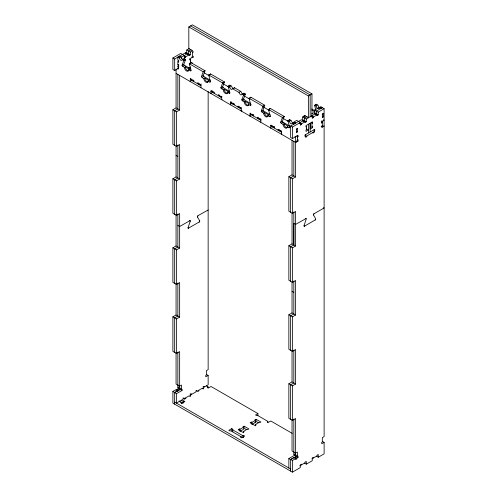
<?xml version="1.0" encoding="UTF-8"?>
<svg xmlns="http://www.w3.org/2000/svg" width="497" height="497" viewBox="0 0 497 497"><rect width="100%" height="100%" fill="white"/><g stroke="black" fill="none" stroke-linecap="round" stroke-linejoin="round"><path stroke-width="0.75" d="M295.032 136.284L295.628 136.632L295.628 176.938L292.037 174.869L288.85 176.708L288.85 211.225L292.435 213.294L295.628 211.455L295.628 245.972L292.037 243.897L288.85 245.735L288.85 280.252L292.435 282.321L295.628 280.482L295.628 314.999L292.037 312.924L292.037 282.221M290.646 281.29L290.646 246.773L293.833 244.934L293.833 211.939M311.967 115.739L311.967 93.877L308.382 95.946L308.382 117.808L304.195 115.391L304.195 116.77M310.171 116.77L310.171 94.915L190.612 25.887M189.941 220.513L190.295 221.128L188.04 227.725L188.264 228.26L199.427 221.892L199.763 220.96L197.272 216.692L197.502 216.965M313.477 214.897L313.247 214.623L315.738 218.885L315.396 219.823L304.475 226.178L304.009 225.657L306.27 219.053L306.046 218.525L295.628 224.395L293.833 223.364L293.833 244.934M313.47 214.754L314.067 213.753L324.119 207.945L323.671 207.69M184.449 67.381L185.344 66.865L189.525 69.276L188.63 69.797A2.957 1.708 60 0 1 186.537 71.003A2.957 1.708 60 0 1 184.449 67.381L182.654 66.343A0.845 0.491 60 0 1 182.057 65.312L183.741 60.727A0.845 0.491 60 0 0 183.766 60.541L185.555 59.51L184.294 58.783A0.845 0.491 60 0 0 183.735 58.913M185.555 59.51A0.845 0.491 60 0 1 185.53 59.69L183.847 64.275A0.845 0.491 60 0 0 184.449 65.312L190.923 69.046M203.863 78.594L204.764 78.072L208.945 80.489L208.05 81.005A2.957 1.708 60 0 1 205.957 82.216A2.957 1.708 60 0 1 203.863 78.594L202.074 77.557A0.845 0.491 60 0 1 201.471 76.519L203.155 71.941A0.845 0.485 60 0 0 203.18 71.754L204.975 70.717L191.109 62.715L189.314 63.746A0.845 0.491 60 0 0 189.338 63.958L191.022 70.487L190.426 70.829L188.63 69.797M204.975 70.717A0.845 0.485 60 0 1 204.95 70.903L203.267 75.488A0.845 0.491 60 0 0 203.863 76.519L210.343 80.259M223.283 89.802L224.178 89.286L228.365 91.703L227.471 92.218A2.957 1.708 60 0 1 225.377 93.424A2.957 1.708 60 0 1 223.283 89.802L221.488 88.764A0.845 0.491 60 0 1 220.892 87.733L222.575 83.148A0.845 0.491 60 0 0 222.6 82.968L224.395 81.93L210.523 73.923L208.734 74.96A0.845 0.485 60 0 0 208.759 75.171L210.442 81.701L209.84 82.042L208.05 81.005M224.395 81.93A0.845 0.491 60 0 1 224.371 82.111L222.687 86.695A0.845 0.491 60 0 0 223.283 87.733L229.757 91.473M244.226 101.891L245.12 101.376L249.308 103.792L248.413 104.308A2.957 1.708 60 0 1 246.319 105.519A2.957 1.708 60 0 1 244.226 101.891L242.43 100.86A0.845 0.491 60 0 1 241.834 99.822L243.518 95.238A0.845 0.491 60 0 0 243.542 95.057L245.338 94.02L244.077 93.293A0.845 0.491 60 0 0 243.511 93.43A1.69 0.975 60 0 1 242.387 93.697A1.69 0.975 60 0 1 241.256 92.125A0.845 0.491 60 0 0 240.697 91.342L234.584 87.814A0.845 0.491 60 0 0 234.025 87.95A1.69 0.975 60 0 1 232.894 88.218A1.69 0.975 60 0 1 231.77 86.646A0.845 0.491 60 0 0 231.204 85.863L229.943 85.136L228.148 86.167A0.845 0.491 60 0 0 228.173 86.379L229.856 92.908L229.26 93.256L227.471 92.218M245.338 94.02A0.845 0.491 60 0 1 245.313 94.206L243.629 98.785A0.845 0.491 60 0 0 244.226 99.822L250.699 103.562M263.646 113.105L264.541 112.589L268.728 115.006L267.827 115.521A2.957 1.708 60 0 1 265.74 116.727A2.957 1.708 60 0 1 263.646 113.105L261.851 112.067A0.845 0.491 60 0 1 261.254 111.036L262.938 106.451A0.845 0.491 60 0 0 262.963 106.271L264.758 105.234L250.886 97.226L249.09 98.263A0.845 0.491 60 0 0 249.115 98.474L250.799 104.997A0.845 0.491 60 0 1 250.202 105.345L248.413 104.308M264.758 105.234A0.845 0.491 60 0 1 264.733 105.414L263.05 109.999A0.845 0.491 60 0 0 263.646 111.036L270.12 114.776M283.06 124.318L283.961 123.796L288.142 126.213L287.247 126.729A2.957 1.708 60 0 1 285.154 127.94A2.957 1.708 60 0 1 283.06 124.318L281.271 123.281A0.845 0.491 60 0 1 280.675 122.243L282.358 117.665A0.845 0.491 60 0 0 282.383 117.478L284.172 116.441L270.306 108.439L268.51 109.47A0.845 0.491 60 0 0 268.535 109.682L270.219 116.211A0.845 0.491 60 0 1 269.623 116.559L267.827 115.521M284.172 116.441A0.845 0.491 60 0 1 284.147 116.627L282.464 121.212A0.845 0.491 60 0 0 283.06 122.243L289.54 125.983M197.968 215.909L197.495 216.822L197.744 215.785L208.15 210.02M191.811 56.95L193.004 57.64L193.004 56.26L192.407 55.912L192.407 52.228L193.004 52.576L193.004 51.197L188.823 48.781L188.823 26.919L192.407 24.85L311.967 93.877M178.392 68.375L174.671 70.524L172.881 69.487L172.881 57.981L180.746 53.44L184.337 55.509L184.337 58.273L185.53 57.584L185.53 56.888L189.121 54.819L189.121 55.509L190.314 54.819L190.314 52.061L186.729 49.986L186.729 52.75L190.314 54.819M186.729 49.986L189.382 48.451M178.758 60.528L177.858 60.354L177.858 57.136L179.653 56.099L180.914 56.826A0.845 0.491 60 0 1 181.48 57.615A1.69 0.975 60 0 0 182.424 59.068A1.69 0.975 60 0 0 183.567 59.18M172.881 57.981L174.671 59.019L185.53 52.75L189.121 54.819M191.177 49.489L188.518 51.023L188.518 53.782L187.326 54.477L187.326 53.782L181.448 57.18L179.653 56.142M186.729 52.75L185.53 53.44L185.53 52.75M177.858 57.136L179.119 57.863L180.616 57M190.314 52.061L192.308 50.905M178.758 64.784L177.858 64.616L177.858 61.74L178.758 61.218M177.858 61.74L178.758 61.908M182.803 59.64L184.294 58.783M184.039 60.553L185.53 59.69M177.858 64.616L178.311 64.355M193.302 56.776L190.016 58.671L190.016 60.056L190.612 59.708L190.612 62.703L190.016 63.044M178.758 67.43L177.858 67.257L177.858 65.995L178.858 65.418M177.858 65.995L178.758 66.169M182.057 65.312L183.548 64.448M182.952 66.169L184.449 65.312M177.261 68.294L178.758 68.81M189.338 63.958L190.836 63.094M189.015 67.996L190.73 67.002M190.575 81.315L190.214 81.527L190.513 78.594M203.453 71.767L204.95 70.903M190.214 78.762L191.712 79.284M191.712 79.974L191.413 80.147L191.413 79.452M193.401 80.147L192.407 80.719L192.706 79.855M192.407 80.029L193.905 80.545M201.471 76.519L202.969 75.656M193.905 81.235L193.6 81.409L193.6 80.719M202.372 77.383L203.863 76.519M208.759 75.171L209.951 74.482M198.483 83.192L197.589 83.713L197.887 82.85M197.589 83.018L199.08 83.539M199.08 84.229L198.781 84.403L198.781 83.713M201.273 84.111L199.782 84.975L200.08 84.111M180.249 388.051L179.653 388.399L179.653 351.584L176.466 353.423L172.881 351.354L172.881 316.837L176.466 318.906L179.653 317.067L179.653 282.557L176.466 284.396L172.881 282.327L172.881 247.81L176.466 249.879L179.653 248.04L179.653 213.524L176.466 215.369L172.881 213.294L172.881 178.783L176.466 180.852L179.653 179.013L179.653 144.497L176.466 146.342L172.881 144.267L172.881 109.756L176.068 107.911L179.653 109.986L179.653 75.469M222.873 82.974L224.371 82.111M212.132 90.777L210.933 91.467L221.693 97.679M172.881 109.756L176.466 111.825L179.653 109.986M211.3 93.281L210.939 93.492L210.939 90.727L212.43 91.249M212.43 91.939L212.132 92.107L212.132 91.417M214.126 92.107L213.132 92.684L213.43 91.821M220.892 87.733L222.389 86.869M221.786 88.596L223.283 87.733M228.173 86.379L229.67 85.521M228.148 86.167L229.409 86.9L230.906 86.037M219.208 95.157L218.313 95.672L218.612 94.815M218.313 94.983L219.804 95.505M219.804 96.194L219.506 96.368L219.506 95.672M233.093 88.677L234.584 87.814M221.5 96.368L220.506 96.94L220.506 96.25L221.997 96.766M222.06 99.493L221.699 99.704L221.699 96.94M229.409 86.9A0.845 0.491 60 0 1 229.974 87.683A1.69 0.975 60 0 0 231.099 89.255A1.69 0.975 60 0 0 232.229 88.988A0.845 0.491 60 0 1 232.795 88.851L238.902 92.374L240.393 91.516M242.579 94.157L244.077 93.293M230.459 104.811L230.763 101.829M231.652 102.053L230.459 102.742L241.219 108.955M243.816 95.07L245.313 94.206M230.465 102.003L231.962 102.519M231.962 103.208L231.664 103.382L231.664 102.693M232.956 103.786L232.658 103.96L232.956 103.096M230.465 104.761L230.825 104.556M232.658 103.27L234.155 103.786M241.834 99.822L243.331 98.959M234.304 104.389L233.857 104.65L233.857 103.96M242.729 100.686L244.226 99.822M249.115 98.474L250.314 97.785M238.734 106.948L238.734 106.433L237.839 106.948L238.138 106.085M237.839 106.259L239.337 106.78M239.337 107.47L239.032 107.638L239.032 106.948M241.325 107.47L240.032 108.216L240.331 107.352M250.202 105.345L251.202 104.768M241.225 110.974L241.946 110.564M249.991 116.087L250.295 113.105M263.236 106.277L264.733 105.414M249.997 116.037L250.351 115.832M253.184 114.658L252.184 115.236L252.184 114.54L253.681 115.062M261.254 111.036L262.745 110.172M253.83 115.664L253.383 115.925L253.383 115.236M262.149 111.9L263.646 111.036M268.535 109.682L270.033 108.818M258.707 117.857A0.634 0.367 0 0 1 258.26 117.752L257.365 118.224L257.663 117.36M258.862 118.74L258.564 118.913L258.564 118.224L257.365 117.534M260.558 118.913L259.558 119.491L259.856 118.628M260.751 122.299L261.055 119.317M269.623 116.559L270.616 115.981M172.881 178.783L176.068 176.944L179.653 179.013M282.656 117.491L284.147 116.627M270.716 128.046L271.014 125.07M271.909 125.287L270.716 125.977L281.476 132.19M270.716 125.244L272.213 125.76M272.213 126.449L271.915 126.623L271.915 125.934M274.207 126.449L272.909 127.201L273.207 126.337M280.675 122.243L282.166 121.38M270.716 128.002L271.076 127.797M272.909 126.505L274.406 127.027M281.569 123.107L283.06 122.243M274.555 127.63L274.108 127.891L274.108 127.201M287.931 120.684L289.726 119.647L290.981 120.373A0.845 0.491 60 0 1 291.546 121.162A1.69 0.975 60 0 0 292.677 122.734A1.69 0.975 60 0 0 293.802 122.461A0.845 0.491 60 0 1 294.367 122.33L295.628 123.057L293.833 124.088L292.571 123.362A0.845 0.491 60 0 0 292.006 123.498A1.69 0.975 60 0 1 290.882 123.765A1.69 0.975 60 0 1 289.757 122.194A0.845 0.491 60 0 0 289.192 121.411L287.931 120.684A0.845 0.485 60 0 0 287.956 120.895L289.639 127.425A0.845 0.491 60 0 1 289.043 127.766L287.247 126.729M315.781 109.831L314.657 105.482A0.845 0.491 60 0 1 314.632 105.265L316.427 104.233L317.689 104.96A0.845 0.491 60 0 1 318.248 105.743A1.69 0.975 60 0 0 319.198 107.197A1.69 0.975 60 0 0 320.335 107.315M287.956 120.895L289.447 120.032M314.657 105.482L315.85 104.786M289.192 121.411L290.683 120.547M314.632 105.265L315.893 105.998L317.384 105.134M278.985 129.674L278.09 130.189L278.09 129.5L279.587 130.015M302.698 116.944L306.289 119.013L306.289 121.777L302.698 119.702L302.698 116.944L305.357 115.41M316.452 456.215L318.242 457.252L324.119 453.86L324.119 442.355L321.733 443.734L321.733 442.355L322.329 442.007L322.329 437.633L324.119 436.602L324.119 108.719L318.242 112.111L318.242 114.875L314.657 112.8L314.657 110.042L318.739 107.681L320.534 108.719M279.587 130.705L279.289 130.879L279.289 130.189M292.87 123.194L294.367 122.33M319.571 107.774L321.068 106.911L322.329 107.638L320.534 108.675M281.277 130.879L280.283 131.456L280.581 130.593M297.417 137.017L298.02 136.675L298.02 135.296L292.435 138.514L290.646 137.483L290.646 125.977L301.505 119.702L305.09 121.777L305.09 122.467L306.289 121.777M307.152 116.447L304.493 117.982L304.493 120.74L303.3 121.43M311.669 113.838L313.458 112.8L317.049 114.875L317.049 115.565L318.242 114.875M289.043 127.766L290.037 127.195M290.646 125.977L292.435 127.008L303.3 120.74M306.289 119.013L315.253 113.838M315.253 114.527L316.452 113.838L316.452 111.079L322.329 107.681L324.119 108.719M281.476 134.215L281.836 134.01M299.71 122.809L301.505 123.846L305.09 121.777M311.669 115.907L313.458 116.944L317.049 114.875M301.505 123.846L301.505 124.536L300.306 125.225L300.306 122.467L296.721 120.398L293.833 122.063L295.628 123.101M313.458 116.944L313.458 117.634L312.265 118.323L312.265 115.565M296.523 129.214L297.343 128.45L296.529 129.083L296.523 132.127A0.634 0.367 -60 0 0 296.97 132.388A0.634 0.367 -60 0 0 297.417 131.612L297.417 128.648M322.329 114.31L323.149 113.552L322.336 114.186L322.329 117.23A0.634 0.367 -60 0 0 322.777 117.491A0.634 0.367 -60 0 0 323.224 116.714L323.224 113.751M296.523 132.09L297.417 131.568M322.329 117.186L323.224 116.671M311.967 123.56L312.563 123.213L312.563 121.833L305.99 125.629L305.99 127.008L306.587 126.667L306.587 129.655L305.99 130.003L305.99 131.382L308.376 130.003L306.587 128.965M311.967 126.549L312.563 126.207L312.563 127.586L310.171 128.965L310.171 123.213L310.171 131.96M321.429 122.809L321.733 122.983L321.733 121.603L324.119 120.181L323.522 119.833M321.733 122.983L322.329 122.641L321.13 121.951M297.417 140.011L298.02 139.663L298.02 141.049L295.628 142.428L176.068 73.357M322.329 125.629L321.733 125.977L321.733 127.356L324.119 125.977L322.329 126.965L321.149 126.288M305.587 135.985L304.99 136.333L304.99 134.954L314.75 129.313L314.75 130.692L314.154 131.04M295.628 142.384L297.417 141.347L297.417 135.594M305.587 136.675L314.154 131.73M190.071 220.593L179.653 226.47L177.858 225.433M172.881 247.81L176.068 245.972L179.653 248.04M288.85 176.708L292.435 178.783L295.628 176.938M172.881 316.837L176.068 314.999L179.653 317.067M288.85 245.735L292.435 247.81L295.628 245.972M296.224 455.01L295.628 455.351L295.628 418.536L292.435 420.381L288.85 418.306L288.85 383.796L292.435 385.865L295.628 384.026L295.628 349.509L292.435 351.354L288.85 349.279L288.85 314.769L292.037 312.924M288.85 314.769L292.435 316.837L295.628 314.999M177.858 385.175L177.858 387.362L178.46 387.014M301.505 464.844L301.505 464.155L300.306 464.844L300.306 467.609L292.435 472.15L172.881 403.123L172.881 391.456L176.068 389.611L177.858 390.648L177.858 391.506M176.068 390.468L178.46 388.399L182.045 390.468L182.045 389.089L181.448 389.431L177.858 387.362M172.881 391.456L174.671 392.487L177.858 390.648M180.249 389.431L174.671 392.655L176.466 393.686L182.045 390.468M203.167 386.324L204.36 387.014L208.15 384.833L208.15 375.397L205.758 376.776L205.758 375.397L206.354 375.055L206.354 370.681L208.15 369.644L208.15 91.597M197.191 390.468L195.992 391.158L195.992 391.847L191.413 394.494L190.214 393.804M190.811 395.531L189.618 396.221L189.022 395.873L185.381 397.979L185.977 398.321L184.834 398.979L183.039 397.948M203.764 388.051L202.571 388.741L201.968 388.399L198.384 390.468L198.98 390.816L197.787 391.506L195.992 390.468M181.374 400.209L183.101 401.203L183.697 400.855L184.896 401.545L181.902 403.272L180.709 402.582L181.306 402.235L181.306 403.62M208.007 388.2L208.007 386.821L207.411 387.163L208.603 387.859L210.995 386.473L257.906 413.56L257.906 415.629M288.85 383.796L292.037 381.951L295.628 384.026M231.801 428.631L228.813 430.352L230.005 431.042L230.608 430.7L242.878 437.789L242.878 435.714L232.397 429.663L232.397 431.738L233 431.39L231.801 430.7L231.801 428.631L233 429.321L232.397 429.663M257.906 413.56L255.514 414.939L256.713 415.629L257.309 415.281L267.79 421.332L267.79 422.717M240.529 431.023L243.518 429.296L243.518 427.227L239.933 429.296L239.337 428.948L238.138 429.638L242.921 432.402L244.114 431.713L243.518 431.365L243.518 432.744M243.518 431.365L247.102 429.296L247.705 429.638L248.898 428.948L244.114 426.19L242.921 426.88L243.518 427.227M252.482 424.121L255.477 422.394L255.477 420.325L251.886 422.394L251.289 422.046L250.097 422.736L254.874 425.5L256.073 424.811L255.477 424.463L255.477 425.842M255.477 424.463L259.061 422.394L259.658 422.736L260.857 422.046L256.073 419.288L254.874 419.977L255.477 420.325M241.088 436.751L240.486 437.093L241.685 437.789L244.673 436.062L243.48 435.372L242.878 435.714M267.79 421.332L267.193 421.68L268.386 422.369L270.778 420.99L292.224 433.372M293.833 419.039L293.833 454.32L294.429 453.972L294.429 455.351L288.85 458.576L288.85 468.006M290.646 471.113L290.646 459.445L293.833 457.607L295.628 458.638L295.628 459.495L296.821 458.806L296.821 458.116L295.025 457.078L295.025 457.768L296.821 458.806M296.224 456.389L290.646 459.607L288.85 458.576M293.833 454.32L297.417 456.389L298.02 456.041L298.02 457.426L296.821 458.116M290.646 459.445L292.435 460.477L295.628 458.638M299.747 465.863L305.09 462.775L305.09 462.086L306.289 461.396L306.289 464.155L304.493 463.117M312.035 458.768L317.049 455.873L317.049 455.184L318.242 454.488L318.242 457.252M306.289 464.155L312.265 460.7L312.265 457.942L313.458 457.252L313.458 457.942M188.04 227.725L188.63 228.191M199.173 222.103L199.763 220.96M190.295 221.128L189.711 220.662M304.599 226.116L304.475 226.178M188.102 228.129L188.152 228.142M188.823 26.919L308.382 95.946M314.657 110.042L318.242 112.111M311.774 109.029L314.843 110.8M311.855 110.11L315.092 111.98M322.777 116.453L323.224 116.714M321.733 120.87L322.329 121.218L322.329 126.965M311.669 116.596L313.458 117.634M189.419 59.019L190.612 59.708M184.337 56.198L185.53 56.888M184.337 56.888L185.53 57.584M299.71 123.505L301.505 124.536M190.612 62.013L192.407 63.044M183.766 60.541L182.505 59.814A0.845 0.491 60 0 0 181.939 59.951A1.69 0.975 60 0 1 180.815 60.218A1.69 0.975 60 0 1 179.684 58.646A0.845 0.491 60 0 0 179.119 57.863M189.314 63.746L203.18 71.754M208.734 74.96L222.6 82.968M243.542 95.057L242.281 94.331A0.845 0.491 60 0 0 241.716 94.461A1.69 0.975 60 0 1 240.591 94.734A1.69 0.975 60 0 1 239.467 93.163A0.845 0.491 60 0 0 238.902 92.374M249.09 98.263L262.963 106.271M268.51 109.47L282.383 117.478M204.267 72.885L209.641 75.985M223.078 83.745L229.123 87.236M244.567 96.151L249.941 99.257M263.379 107.01L269.424 110.502M282.855 118.255L288.229 121.361M189.015 67.306L190.208 67.996M296.97 131.351L297.417 131.612M296.821 135.985L298.02 136.675M199.782 84.285L200.974 84.975L200.968 87.783M213.132 91.995L214.325 92.684L214.325 93.374M240.032 107.526L241.225 108.216L241.219 111.024M249.997 113.279L251.19 113.968L251.19 114.658M259.558 118.802L260.757 119.491M280.283 130.767L281.476 131.456L281.476 134.258M296.821 140.353L298.02 141.049M190.208 79.501L200.968 85.714M249.991 114.012L260.751 120.224M313.936 213.84L313.477 213.971M315.508 219.68L315.148 220.028M305.711 218.382L306.208 218.655M303.847 225.93L304.35 226.197M176.068 155.368L177.858 156.406M292.037 291.354L293.833 292.391M206.354 374.359L208.15 375.397M322.329 441.317L324.119 442.355M206.286 385.827L208.007 386.821M258.465 422.736L256.073 421.357L256.073 419.288M254.874 422.046L255.477 422.394M294.429 455.351L298.02 457.426M177.261 389.089L179.057 390.12M246.506 429.638L244.114 428.259L244.114 426.19M177.261 389.778L178.46 390.468M179.007 400.911L183.101 403.272L183.101 401.203M174.671 402.085L290.646 469.044M314.154 129.661L314.16 132.413L312.967 133.103L312.967 132.413M311.967 122.181L311.967 127.928M308.382 124.25L308.376 132.991M306.792 135.979L306.792 136.669L305.593 137.365L305.587 134.606M297.417 456.389L297.417 452.015L295.628 453.053L292.037 450.984L292.037 419.536M293.833 141.39L293.833 175.907L290.646 177.746L290.646 212.262M293.833 280.973L293.833 313.961L290.646 315.8L290.646 350.317M293.833 350.006L293.833 382.988L290.646 384.827L290.646 419.344M292.435 127.008L292.435 138.514M292.435 178.783L292.435 213.294M292.435 247.81L292.435 282.321M292.435 316.837L292.435 351.354M292.435 385.865L292.435 420.381M292.435 460.477L292.435 472.15M292.037 140.353L292.037 174.869M292.037 213.219L292.037 243.897M292.037 350.509L292.037 381.951M251.886 422.394L251.886 424.463M251.289 422.046L251.289 423.432M243.48 435.372L243.48 437.441M239.933 429.296L239.933 431.365M239.337 428.948L239.337 430.334M238.728 106.482L238.728 107.172M204.36 387.014L204.36 386.324L203.167 387.014L203.167 389.089M191.413 394.494L191.413 393.804L190.214 394.494L190.214 396.563M184.238 399.327L184.238 397.948L183.039 398.637L183.039 399.327L176.466 403.123L176.466 393.686M183.697 400.855L183.697 402.235M181.448 57.18L181.448 58.689M181.448 389.431L181.448 385.063L179.653 386.094L176.068 384.026L176.068 352.578M178.46 60.702L178.46 62.082M178.46 64.958L178.46 66.337M178.46 67.604L178.46 68.984M177.858 74.438L177.858 108.949L174.671 110.788L174.671 145.304M177.858 144.987L177.858 177.976L174.671 179.821L174.671 214.331M177.858 214.014L177.858 247.003L174.671 248.848L174.671 283.358M177.858 283.054L177.858 316.03L174.671 317.875L174.671 352.385M177.858 352.081L177.858 385.063M176.466 111.825L176.466 146.342M176.466 180.852L176.466 215.369M176.466 249.879L176.466 284.396M176.466 318.906L176.466 353.423M176.068 69.046L176.068 107.911M176.068 146.236L176.068 176.944M176.068 214.524L176.068 245.972M176.068 283.551L176.068 314.999M174.671 59.019L174.671 70.524M174.671 392.487L174.671 404.16M318.707 108.085A0.845 0.491 60 0 1 319.273 107.948M320.503 107.048A0.845 0.491 60 0 1 321.068 106.911M318.273 108.495A1.69 0.975 60 0 1 316.459 106.78A0.845 0.491 60 0 0 315.893 105.998M316.452 104.445A0.845 0.491 60 0 1 316.427 104.233M191.022 70.487A0.845 0.491 60 0 1 190.426 70.829M191.134 62.926A0.845 0.491 60 0 1 191.109 62.715M210.442 81.701A0.845 0.491 60 0 1 209.84 82.042M210.548 74.134A0.845 0.485 60 0 1 210.523 73.923M229.856 92.908A0.845 0.491 60 0 1 229.26 93.256M229.968 85.347A0.845 0.491 60 0 1 229.943 85.136M250.91 97.437A0.845 0.491 60 0 1 250.886 97.226M270.331 108.65A0.845 0.491 60 0 1 270.306 108.439M289.751 119.858A0.845 0.485 60 0 1 289.726 119.647M188.58 70.754A2.957 1.708 60 0 1 186.437 69.617A2.957 1.708 60 0 1 185.344 66.865M189.525 69.276A2.957 1.708 60 0 1 189.5 69.661M208.001 81.968A2.957 1.708 60 0 1 205.857 80.831A2.957 1.708 60 0 1 204.764 78.072M208.945 80.489A2.957 1.708 60 0 1 208.92 80.868M227.924 92.933A2.957 1.708 60 0 1 225.595 92.386A2.957 1.708 60 0 1 224.178 89.286M228.365 91.703A2.957 1.708 60 0 1 228.334 92.082M248.63 105.178A2.957 1.708 60 0 1 246.375 104.314A2.957 1.708 60 0 1 245.12 101.376M268.051 116.391A2.957 1.708 60 0 1 265.796 115.521A2.957 1.708 60 0 1 264.541 112.589M268.728 115.006A2.957 1.708 60 0 1 268.697 115.385M287.471 127.605A2.957 1.708 60 0 1 285.21 126.735A2.957 1.708 60 0 1 283.961 123.796M199.061 83.341A0.634 0.367 0 0 1 198.477 83.241M219.904 95.281A0.634 0.367 0 0 1 219.202 95.2"/></g></svg>
